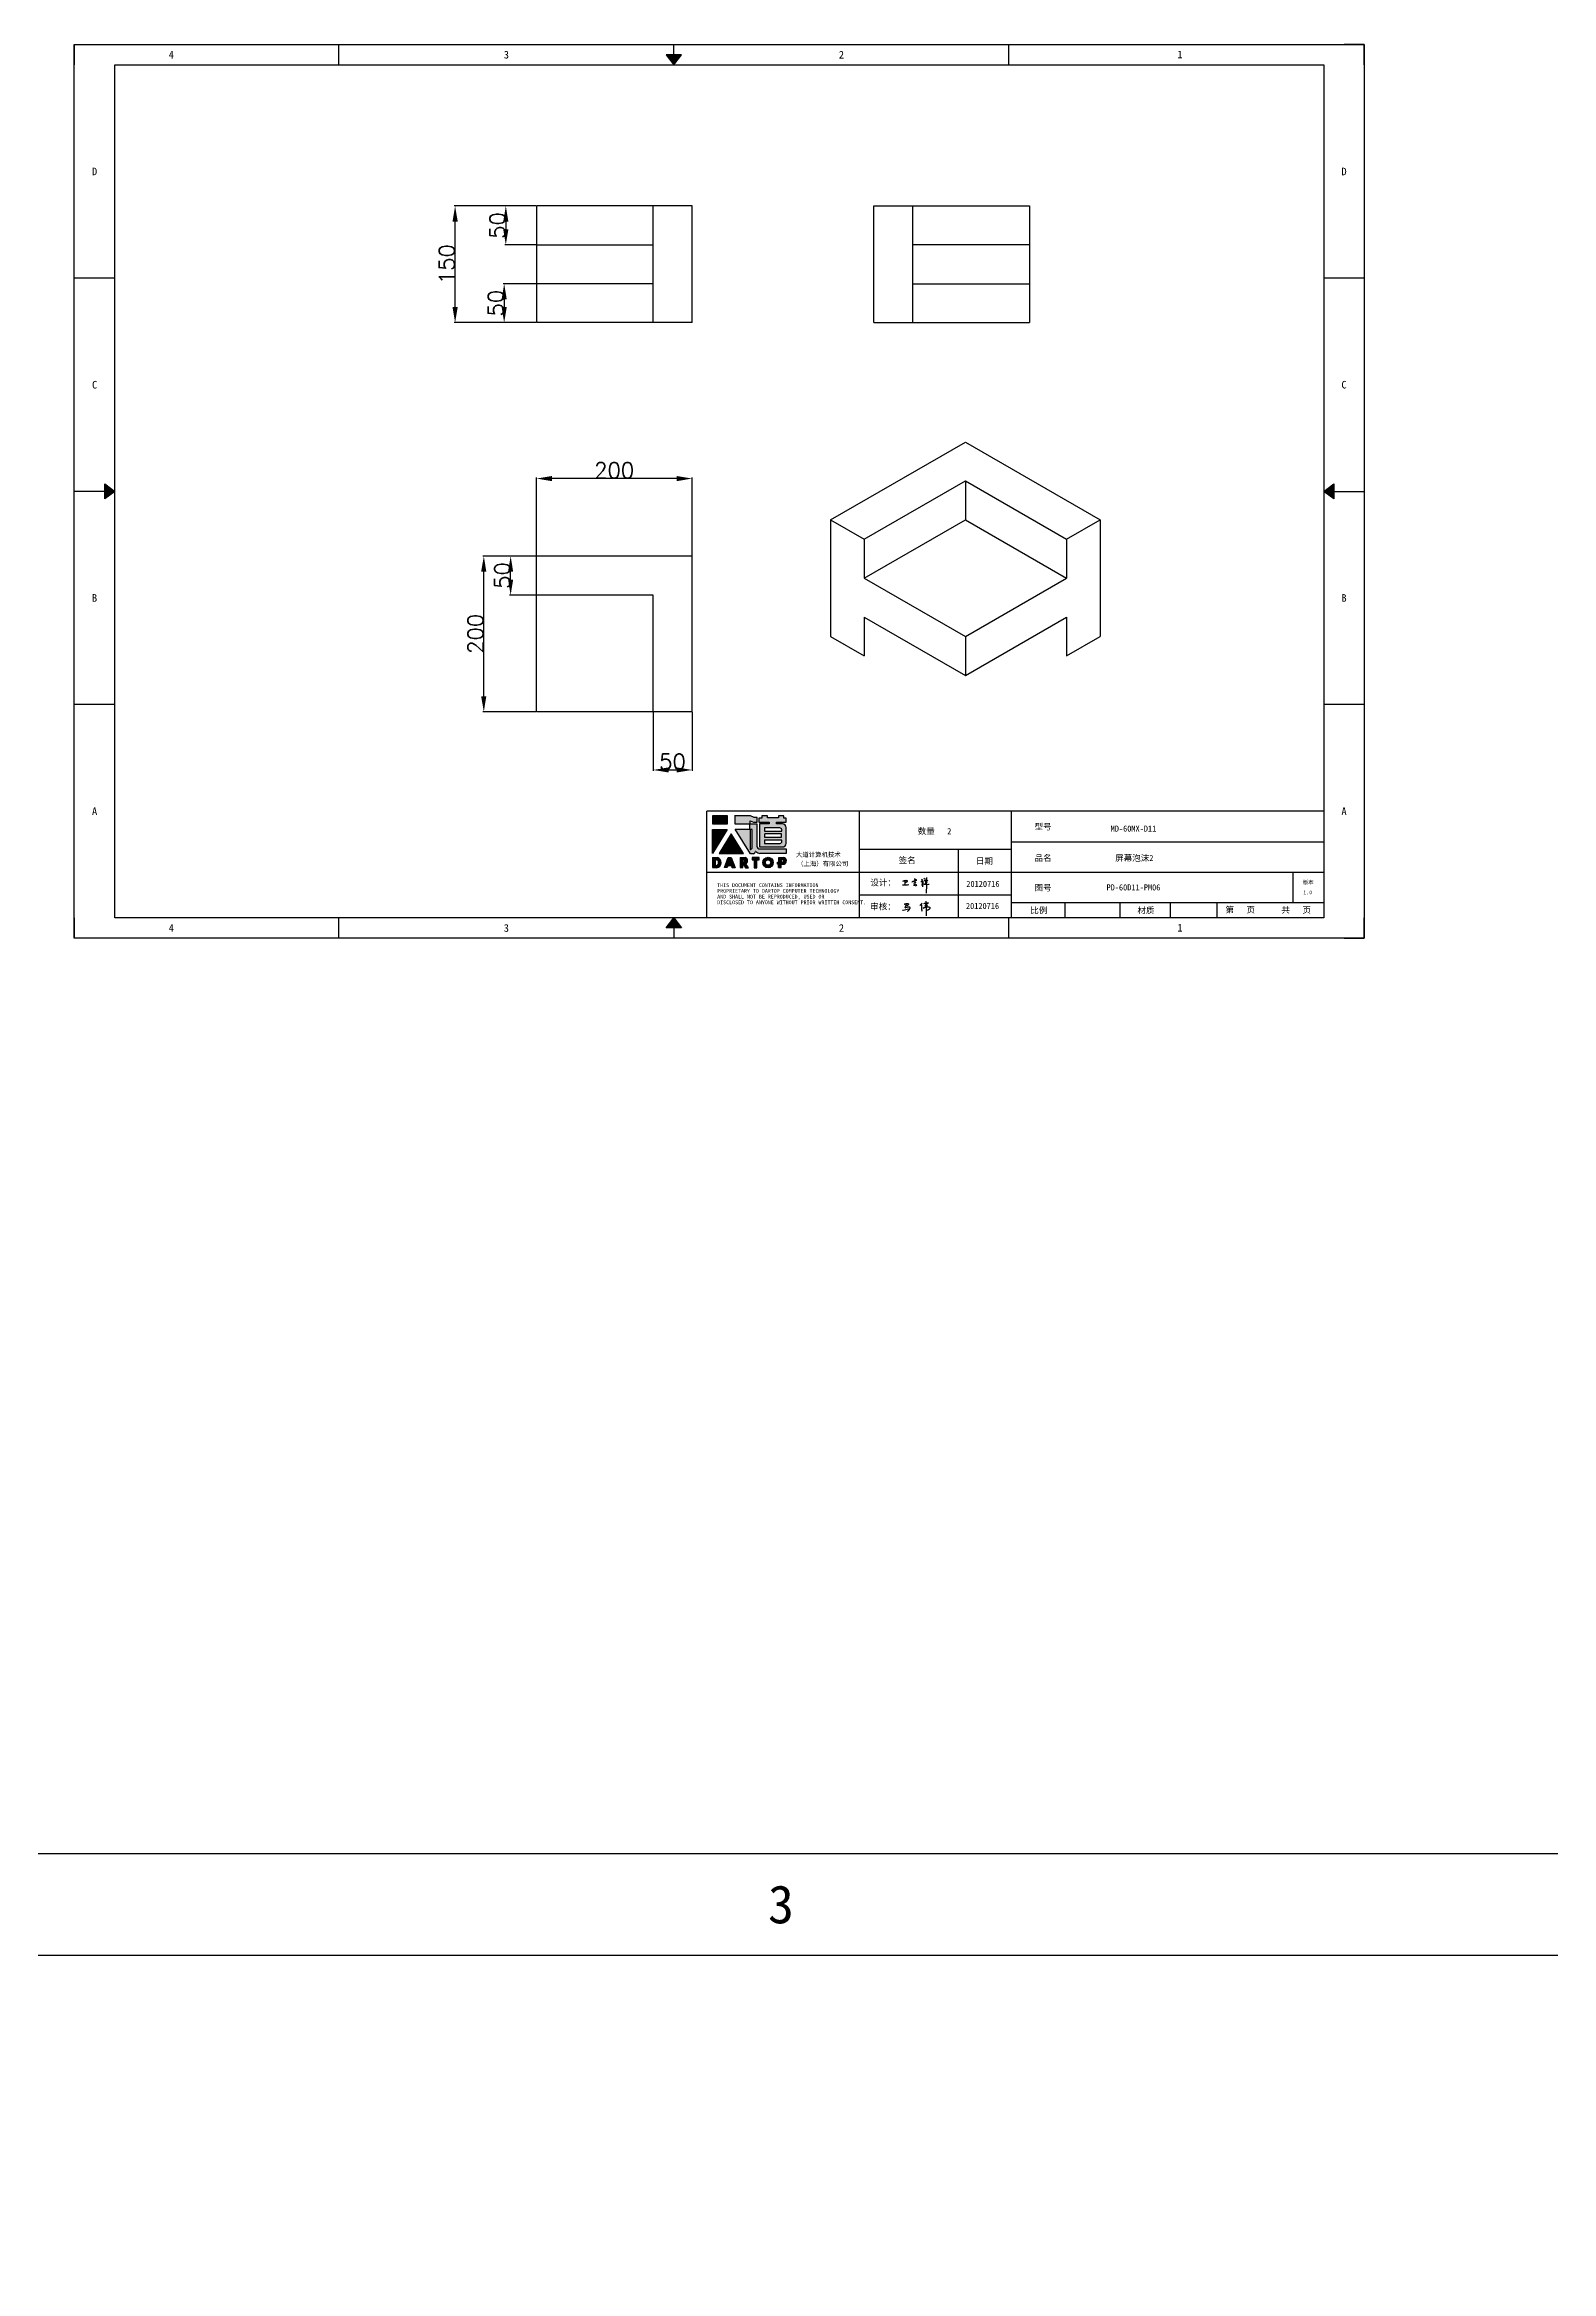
# Model space of a CAD drawing. Header units: millimetres. Extents: x -30327 to 34858, y 4015 to 75103.
# Drawn here: x -1928 to 9, y 9221 to 12084 of the extents above; entities that cross this region are included whole.
import ezdxf
from ezdxf.enums import TextEntityAlignment as Align

# ---------------------------------------------------------------- set-up
doc = ezdxf.new("R2010")
doc.units = ezdxf.units.MM
doc.linetypes.add('DOT', pattern=[0.25, 0, -0.25])
for name, color, linetype in [('4', 7, 'Continuous'), ('print', 30, 'Continuous'), ('yellow', 2, 'Continuous')]:
    doc.layers.add(name, color=color, linetype=linetype)
doc.styles.add('Dartop', font='')
doc.styles.add('hzHT', font='simhei.ttf')
doc.styles.get("Standard").update_dxf_attribs({"font": 'txt', "bigfont": 'gbcbig.shx'})
doc.styles.get('Dartop').set_extended_font_data('FangSong_GB2312')
doc.dimstyles.new('ISO-25', dxfattribs={"dimtxt": 20, "dimasz": 20, "dimexe": 1.25, "dimexo": 0.625, "dimtad": 1, "dimtxsty": 'Standard', "dimcen": 2.5, "dimadec": 0, "dimazin": 0, "dimtfac": 1, "dimtmove": 0, "dimatfit": 3, "dimfxl": 0, "dimarcsym": 0})

# ---------------------------------------------------------------- blocks, each defined once
blk = doc.blocks.new('*D811')
at = {"layer": 'Defpoints', "color": 0, "transparency": 16777216}
for p in [(-1295.6, 11525.9), (-1295.6, 11426.1), (-1095.6, 11426.1)]:
    blk.add_point(p, dxfattribs=at)
at = {"layer": 'yellow', "color": 0, "lineweight": -2, "transparency": 16777216}
for p, q in [((-1295.6, 11426.7), (-1295.6, 11527.1)), ((-1115.6, 11525.9), (-1275.6, 11525.9)), ((-1095.6, 11426.7), (-1095.6, 11527.1))]:
    blk.add_line(p, q, dxfattribs=at)
at = {"layer": 'yellow', "color": 0, "transparency": 16777216}
for points in [[(-1275.6, 11529.2), (-1275.6, 11522.5), (-1295.6, 11525.9)], [(-1115.6, 11529.2), (-1115.6, 11522.5), (-1095.6, 11525.9)]]:
    blk.add_solid(points, dxfattribs=at)
at = {"layer": 'yellow', "color": 0, "transparency": 16777216, "insert": (-1195.6, 11536.5), "char_height": 20, "attachment_point": 5}
blk.add_mtext('200', dxfattribs=at)
blk = doc.blocks.new('*D812')
at = {"layer": 'Defpoints', "color": 0, "transparency": 16777216}
for p in [(-1363.4, 11426.1), (-1295.6, 11426.1), (-1295.6, 11226.1)]:
    blk.add_point(p, dxfattribs=at)
at = {"layer": 'yellow', "color": 0, "lineweight": -2, "transparency": 16777216}
for p, q in [((-1296.3, 11426.1), (-1364.7, 11426.1)), ((-1363.4, 11246.1), (-1363.4, 11406.1)), ((-1296.3, 11226.1), (-1364.7, 11226.1))]:
    blk.add_line(p, q, dxfattribs=at)
at = {"layer": 'yellow', "color": 0, "transparency": 16777216}
for points in [[(-1366.8, 11406.1), (-1360.1, 11406.1), (-1363.4, 11426.1)], [(-1366.8, 11246.1), (-1360.1, 11246.1), (-1363.4, 11226.1)]]:
    blk.add_solid(points, dxfattribs=at)
at = {"layer": 'yellow', "color": 0, "transparency": 16777216, "insert": (-1374.1, 11326.1), "char_height": 20, "attachment_point": 5, "rotation": 90}
blk.add_mtext('200', dxfattribs=at)
blk = doc.blocks.new('*D813')
at = {"layer": 'Defpoints', "color": 0, "transparency": 16777216}
for p in [(-1145.6, 11226.1), (-1095.6, 11226.1), (-1095.6, 11151.3)]:
    blk.add_point(p, dxfattribs=at)
at = {"layer": 'yellow', "color": 0, "lineweight": -2, "transparency": 16777216}
for p, q in [((-1145.6, 11225.5), (-1145.6, 11150.1)), ((-1095.6, 11225.5), (-1095.6, 11150.1)), ((-1125.6, 11151.3), (-1115.6, 11151.3))]:
    blk.add_line(p, q, dxfattribs=at)
at = {"layer": 'yellow', "color": 0, "transparency": 16777216}
for points in [[(-1125.6, 11154.6), (-1125.6, 11148), (-1145.6, 11151.3)], [(-1115.6, 11154.6), (-1115.6, 11148), (-1095.6, 11151.3)]]:
    blk.add_solid(points, dxfattribs=at)
at = {"layer": 'yellow', "color": 0, "transparency": 16777216, "insert": (-1120.6, 11161.9), "char_height": 20, "attachment_point": 5}
blk.add_mtext('50', dxfattribs=at)
blk = doc.blocks.new('*D814')
at = {"layer": 'Defpoints', "color": 0, "transparency": 16777216}
for p in [(-1328.9, 11426.1), (-1296.6, 11426.1), (-1295.6, 11376.1)]:
    blk.add_point(p, dxfattribs=at)
at = {"layer": 'yellow', "color": 0, "lineweight": -2, "transparency": 16777216}
for p, q in [((-1297.3, 11426.1), (-1330.2, 11426.1)), ((-1328.9, 11396.1), (-1328.9, 11406.1)), ((-1296.3, 11376.1), (-1330.2, 11376.1))]:
    blk.add_line(p, q, dxfattribs=at)
at = {"layer": 'yellow', "color": 0, "transparency": 16777216}
for points in [[(-1332.2, 11406.1), (-1325.6, 11406.1), (-1328.9, 11426.1)], [(-1332.2, 11396.1), (-1325.6, 11396.1), (-1328.9, 11376.1)]]:
    blk.add_solid(points, dxfattribs=at)
at = {"layer": 'yellow', "color": 0, "transparency": 16777216, "insert": (-1339.5, 11401.1), "char_height": 20, "attachment_point": 5, "rotation": 90}
blk.add_mtext('50', dxfattribs=at)
blk = doc.blocks.new('*D815')
at = {"layer": 'Defpoints', "color": 0, "transparency": 16777216}
for p in [(-1295.6, 11876.3), (-1335.1, 11826.3), (-1295.6, 11826.3)]:
    blk.add_point(p, dxfattribs=at)
at = {"layer": 'yellow', "color": 0, "lineweight": -2, "transparency": 16777216}
for p, q in [((-1296.3, 11876.3), (-1336.4, 11876.3)), ((-1335.1, 11856.3), (-1335.1, 11846.3)), ((-1296.3, 11826.3), (-1336.4, 11826.3))]:
    blk.add_line(p, q, dxfattribs=at)
at = {"layer": 'yellow', "color": 0, "transparency": 16777216}
for points in [[(-1338.4, 11856.3), (-1331.8, 11856.3), (-1335.1, 11876.3)], [(-1338.4, 11846.3), (-1331.8, 11846.3), (-1335.1, 11826.3)]]:
    blk.add_solid(points, dxfattribs=at)
at = {"layer": 'yellow', "color": 0, "transparency": 16777216, "insert": (-1345.7, 11851.3), "char_height": 20, "attachment_point": 5, "rotation": 90}
blk.add_mtext('50', dxfattribs=at)
blk = doc.blocks.new('*D816')
at = {"layer": 'Defpoints', "color": 0, "transparency": 16777216}
for p in [(-1295.6, 11776.3), (-1337.2, 11726.3), (-1295.6, 11726.3)]:
    blk.add_point(p, dxfattribs=at)
at = {"layer": 'yellow', "color": 0, "lineweight": -2, "transparency": 16777216}
for p, q in [((-1296.3, 11776.3), (-1338.5, 11776.3)), ((-1337.2, 11756.3), (-1337.2, 11746.3)), ((-1296.3, 11726.3), (-1338.5, 11726.3))]:
    blk.add_line(p, q, dxfattribs=at)
at = {"layer": 'yellow', "color": 0, "transparency": 16777216}
for points in [[(-1340.5, 11756.3), (-1333.9, 11756.3), (-1337.2, 11776.3)], [(-1340.5, 11746.3), (-1333.9, 11746.3), (-1337.2, 11726.3)]]:
    blk.add_solid(points, dxfattribs=at)
at = {"layer": 'yellow', "color": 0, "transparency": 16777216, "insert": (-1347.8, 11751.3), "char_height": 20, "attachment_point": 5, "rotation": 90}
blk.add_mtext('50', dxfattribs=at)
blk = doc.blocks.new('*D817')
at = {"layer": 'Defpoints', "color": 0, "transparency": 16777216}
for p in [(-1400.3, 11876.3), (-1295.6, 11876.3), (-1295.6, 11726.3)]:
    blk.add_point(p, dxfattribs=at)
at = {"layer": 'yellow', "color": 0, "lineweight": -2, "transparency": 16777216}
for p, q in [((-1296.3, 11876.3), (-1401.5, 11876.3)), ((-1400.3, 11746.3), (-1400.3, 11856.3)), ((-1296.3, 11726.3), (-1401.5, 11726.3))]:
    blk.add_line(p, q, dxfattribs=at)
at = {"layer": 'yellow', "color": 0, "transparency": 16777216}
for points in [[(-1403.6, 11856.3), (-1396.9, 11856.3), (-1400.3, 11876.3)], [(-1403.6, 11746.3), (-1396.9, 11746.3), (-1400.3, 11726.3)]]:
    blk.add_solid(points, dxfattribs=at)
at = {"layer": 'yellow', "color": 0, "transparency": 16777216, "insert": (-1410.9, 11801.3), "char_height": 20, "attachment_point": 5, "rotation": 90}
blk.add_mtext('150', dxfattribs=at)
blk = doc.blocks.new('*U748')
at = {"color": 254, "linetype": 'Continuous', "extrusion": (0, 0, -1)}
for points in [[(-17, 0.333), (-16.812, 0.25), (-17, 0.5)], [(-17, 0.333), (-17.188, 0.25), (-16.812, 0.25)], [(-17, 0.333), (-17, 0.5), (-17.188, 0.25)]]:
    blk.add_solid(points, dxfattribs=at)
blk = doc.blocks.new('*U747')
at = {"color": 254, "linetype": 'Continuous', "extrusion": (0, 0, -1)}
for points in [[(-33.167, 11), (-33, 11), (-33.25, 11.188)], [(-33.167, 11), (-33.25, 10.812), (-33, 11)], [(-33.167, 11), (-33.25, 11.188), (-33.25, 10.812)]]:
    blk.add_solid(points, dxfattribs=at)
blk = doc.blocks.new('*U749')
at = {"color": 254, "linetype": 'Continuous'}
for points in [[(17, 21.667), (17.188, 21.75), (16.812, 21.75)], [(17, 21.667), (16.812, 21.75), (17, 21.5)], [(17, 21.667), (17, 21.5), (17.188, 21.75)]]:
    blk.add_solid(points, dxfattribs=at)
blk = doc.blocks.new('*U746')
at = {"color": 254, "linetype": 'Continuous', "extrusion": (0, 0, -1)}
for points in [[(-0.833, 11), (-0.75, 10.812), (-0.75, 11.188)], [(-0.833, 11), (-0.75, 11.188), (-1, 11)], [(-0.833, 11), (-1, 11), (-0.75, 10.812)]]:
    blk.add_solid(points, dxfattribs=at)
blk = doc.blocks.new('dadao')
for p, q in [((48, 19.2), (44.9, 10.4)), ((44.9, 10.4), (51.2, 10.4)), ((51.2, 10.4), (48, 19.2))]:
    blk.add_line(p, q)
for points in [[(41.8, 121.6), (41.8, 143.7), (-0.4, 143.7), (-0.4, 121.6), (41.8, 121.6)], [(104.8, 122), (104.8, 130.3), (114.1, 126.3), (124.2, 126.3), (124.2, 139.6), (115.9, 139.6), (105.1, 143.9), (61.5, 143.9)], [(61.7, 144), (61.7, 121.3), (103.9, 121.3)], [(113.4, 38.7), (105.1, 38.7), (63, 106.5), (103.9, 106.5), (103.9, 120.9), (103.9, 121.3)], [(109.7, 53.6), (109.7, 106.2), (104.3, 106.2), (104.3, 50.4), (106.6, 50.4)], [(144.6, 94.4), (144.6, 84.8), (192, 84.8), (192, 94.1), (144.9, 94.1)], [(0, 28), (0, 0), (11.8, 0)], [(0.1, 28), (14, 28)], [(7.1, 21.8), (7.1, 6.1), (12, 6.1)], [(7.1, 21.8), (11.4, 21.8)], [(76.8, 28.2), (76.8, 0), (84.1, 0), (84.1, 11.1), (91.6, -0.1), (100.3, -0.1), (91.7, 11.1)], [(76.8, 28.2), (90.6, 28.2)], [(84, 22.7), (84, 15.3), (87.2, 15.3)], [(84, 22.7), (87.3, 22.7)], [(120.2, 45), (119.5, 45), (119.5, 44.6)], [(183.7, 0), (183.7, 9.6), (180.6, 9.6), (180.6, 14.9), (183.8, 14.9), (183.8, 28.1), (196.1, 28.1), (196.5, 28.1)], [(183.7, 0), (190.9, 0), (190.9, 9.6), (198.8, 9.6)], [(194.9, 22.3), (190.8, 22.3), (190.8, 15), (194.4, 15)]]:
    blk.add_lwpolyline(points)
blk.add_lwpolyline([(137.1, 144.2), (137.1, 137.9), (128.3, 137.9), (128.3, 126.5), (157.3, 126.5), (157.3, 121.5), (130.3, 121.5), (130.3, 57.5), (194.4, 57.5, 0.414214), (204.4, 67.5), (204.4, 111.3, 0.414214), (194.4, 121.3), (177.5, 121.3), (177.5, 126.3), (204.7, 126.3), (204.7, 137.7), (198.2, 137.7), (198.2, 143.9), (183.3, 143.9), (183.3, 138), (153, 138), (153, 144.2), (137.1, 144.2)], format="xyb", close=True)
for points in [[(-0.3, 106.2), (40.4, 106.2), (-0.3, 39.7), (-0.3, 106.2)], [(51.7, 94.1), (18.4, 39.3), (86.2, 39.3)], [(43.8, 28.2), (51.8, 28.2), (62.6, -0.1), (55, -0.1), (53.2, 5), (42.9, 5), (41.1, 0), (33.6, 0)], [(110, 28.1), (110, 21.9), (116, 21.9), (116, -0.1), (123.2, -0.1), (123.2, 22), (129.2, 22), (129.2, 28.1), (110, 28.1)]]:
    blk.add_lwpolyline(points, close=True)
for points in [[(104.8, 122), (123.4, 122), (123.4, 60, 0.414214), (131.4, 52), (204.8, 52), (204.8, 39.1), (131.7, 39.1)], [(144.3, 110.8), (144.3, 101.8), (192.3, 101.8), (192.3, 105.5, 0.414214), (187.3, 110.5), (144.3, 110.5)], [(144.6, 77), (144.6, 67.5), (187.6, 67.5, 0.414214), (192.6, 72.5), (192.6, 76.4), (144.6, 76.4)]]:
    blk.add_lwpolyline(points, format="xyb")
for radius in [14.5, 7.44]:
    blk.add_circle((154.2, 14.2), radius)
for centre, radius, start, end in [((8.5, 13.9), 8.49, 294.21427, 69.71773), ((9.6, 14.2), 14.4, 278.66044, 72.32035), ((86.4, 19), 3.8, 282.52697, 76.71958), ((88.6, 19.4), 8.95, 290.60733, 77.21242), ((99.2, 60.7), 12.6, 305.63988, 325.96896), ((111.6, 46.7), 8.19, 282.98113, 347.66273), ((136, 61.7), 22.9, 226.7358, 259.32094), ((193.7, 18.7), 3.8, 280.98914, 72.55128), ((195.7, 18.6), 9.51, 288.89587, 85.24422)]:
    blk.add_arc(centre, radius, start, end)
blk = doc.blocks.new('h')
for p, q in [((20768, -2361), (20773, -2359)), ((20769, -2367), (20770, -2371)), ((20770, -2371), (20771, -2378)), ((20771, -2378), (20771, -2371)), ((20772, -2369), (20775, -2368)), ((20773, -2332), (20775, -2339)), ((20773, -2359), (20784, -2355)), ((20789, -2341), (20774, -2332)), ((20775, -2339), (20776, -2351)), ((20776, -2351), (20775, -2357)), ((20780, -2366), (20781, -2366)), ((20782, -2369), (20780, -2377)), ((20780, -2377), (20788, -2371)), ((20782, -2367), (20782, -2369)), ((20846, -2343), (20848, -2353)), ((20848, -2353), (20849, -2370)), ((20849, -2370), (20848, -2424))]:
    blk.add_line(p, q)
for points in [[(20697, -2372, 0.002073), (20711, -2372, 0.016137), (20720, -2371, 0.008314), (20737, -2369)], [(20699, -2348, -0.029745), (20705, -2345, -0.046842), (20708, -2344, -0.00919), (20714, -2343, -0.018517), (20717, -2343, -0.037841), (20720, -2342, -0.039541), (20723, -2343, -0.149785), (20726, -2344, -0.204935), (20727, -2347, -0.074872), (20727, -2348, -0.061615), (20726, -2350, -0.034204), (20724, -2353, -0.045776), (20722, -2354, -0.054985), (20720, -2355, -0.036348), (20717, -2357, -0.067752), (20716, -2357, -0.043553), (20713, -2357)], [(20755, -2352, -0.024077), (20760, -2350, -0.013147), (20769, -2347, -0.00522), (20775, -2344, -0.018517), (20777, -2343, -0.008274), (20786, -2341, -0.039541), (20788, -2341, -0.079216), (20789, -2341, -0.204935)], [(20813, -2350, 0.007348), (20816, -2349, 0.008421), (20818, -2347, 0.009459), (20820, -2346, -0.016325), (20821, -2346, -0.173771), (20822, -2345, -0.085159), (20824, -2346, -0.125883), (20826, -2348, -0.160659), (20827, -2350, -0.010447), (20826, -2352, -0.008247), (20826, -2355, -0.002698), (20825, -2374, 0.001562), (20824, -2384, 0.016137)], [(20817, -2335, -0.053561), (20820, -2336, -0.075272), (20821, -2337, -0.005295), (20822, -2338, -0.009337), (20823, -2339, -0.026146), (20824, -2340, -0.016644), (20824, -2341)], [(20832, -2329, -0.053561), (20835, -2330, -0.075272), (20837, -2331, -0.005295), (20838, -2333, -0.009337), (20838, -2333, -0.026146), (20839, -2334, -0.016644), (20840, -2335)], [(20836, -2344, -0.02797), (20842, -2343, -0.048868), (20846, -2342, -0.00919), (20851, -2341, -0.018517), (20854, -2341, -0.037841), (20857, -2341, -0.039541), (20859, -2342, -0.018282), (20841, -2355, -0.000937)], [(20848, -2340, 0.021784), (20850, -2336, 0.028296), (20851, -2332, 0.008136), (20852, -2328, 0.028913), (20852, -2327, 0.08193), (20852, -2326, 0.075058), (20852, -2325, 0.275043)]]:
    blk.add_lwpolyline(points, format="xyb")
for points in [[(20711, -2344), (20711, -2344), (20711, -2356), (20711, -2368), (20711, -2372)], [(20822, -2351), (20822, -2359), (20822, -2365), (20822, -2369), (20821, -2376), (20824, -2369), (20827, -2366), (20829, -2366)], [(20841, -2355), (20850, -2355), (20855, -2354), (20846, -2361), (20841, -2364), (20833, -2368), (20863, -2367), (20866, -2367)]]:
    blk.add_lwpolyline(points)
for centre, radius, start, end in [((20774, -2371), 2.3, 121.9907, 163.6016), ((20788, -2406), 40.3, 100.6183, 108.2482), ((20781, -2368), 1.15, 9.4675, 90)]:
    blk.add_arc(centre, radius, start, end)

msp = doc.modelspace()

# ---------------------------------------------------------------- hatches: boundary and pattern name
for points in [[(-1050.0113, 11092.2067), (-1069.5386, 11092.2067), (-1069.5386, 11082.0044), (-1050.0113, 11082.0044)], [(-1050.64, 11074.8661), (-1069.4863, 11074.8661), (-1069.4863, 11044.095)], [(-1045.4157, 11069.282), (-1060.8219, 11043.8901), (-1029.4511, 11043.8901)], [(-1009.5319, 11038.6947), (-1018.4473, 11038.6947), (-1018.4473, 11035.8662), (-1015.6656, 11035.8662), (-1015.6656, 11025.6735), (-1012.3351, 11025.6735), (-1012.3351, 11035.8729), (-1009.5319, 11035.8729)]]:
    msp.add_hatch(color=0).paths.add_polyline_path(points)
h = msp.add_hatch(color=0)
h.paths.add_polyline_path([(-1020.8293, 11086.0063), (-1016.5196, 11084.1445), (-1011.8602, 11084.1445), (-1011.8602, 11090.3113), (-1015.7042, 11090.3113), (-1020.7128, 11092.2893), (-1040.7843, 11092.2893), (-1040.7843, 11081.8598), (-1021.2551, 11081.8598), (-1021.2551, 11081.6489), (-1021.2551, 11074.9829), (-1040.1928, 11074.9829), (-1020.7141, 11043.6352), (-1016.857, 11043.6352, 0.279374822), (-1014.0412, 11046.3734), (-1014.0412, 11046.5178), (-1013.701, 11046.5178, 0.143145365), (-1008.3908, 11043.8154), (-974.5433, 11043.8154), (-974.5433, 11049.7606), (-1008.535, 11049.7606, -0.414213562), (-1012.2374, 11053.463), (-1012.2374, 11082.1893), (-1020.8293, 11082.1893)])
h.paths.add_polyline_path([(-1021.0583, 11074.8496), (-1018.5767, 11074.8492), (-1018.5767, 11050.5191, -0.088935736), (-1020.0148, 11049.04), (-1021.067, 11049.04)], flags=16)
h = msp.add_hatch(color=0)
h.paths.add_polyline_path([(-974.6016, 11089.4479), (-977.6131, 11089.4479), (-977.6131, 11092.3128), (-984.4967, 11092.3128), (-984.4967, 11089.5911), (-998.5501, 11089.5911), (-998.5501, 11092.456), (-1005.9104, 11092.456), (-1005.9104, 11089.5381), (-1009.9774, 11089.5381), (-1009.9774, 11084.2567), (-996.5563, 11084.2567), (-996.5563, 11081.9208), (-1009.0624, 11081.9208), (-1009.0624, 11052.3464), (-979.3732, 11052.3464, 0.414213562), (-974.7452, 11056.9744), (-974.7452, 11077.2276, 0.414213562), (-979.3732, 11081.8556), (-987.2215, 11081.8556), (-987.2215, 11084.1476), (-974.6016, 11084.1476)])
h.paths.add_polyline_path([(-982.6519, 11076.8419, -0.414213562), (-980.3379, 11074.5279), (-980.3379, 11072.8309), (-1002.5657, 11072.8309), (-1002.5657, 11076.8419)], flags=16)
h.paths.add_polyline_path([(-980.4815, 11069.2496), (-980.4815, 11064.9522), (-1002.4221, 11064.9522), (-1002.4221, 11069.2496)], flags=16)
h.paths.add_polyline_path([(-980.1948, 11061.0845), (-980.1948, 11059.2442, -0.414213562), (-982.5088, 11056.9302), (-1002.4221, 11056.9302), (-1002.4221, 11061.0845)], flags=16)
h = msp.add_hatch(color=0)
h.paths.add_polyline_path([(-1062.8823, 11038.6482), (-1069.3478, 11038.6482), (-1069.3478, 11025.7123), (-1063.9025, 11025.7123, 0.793015906)])
h.paths.add_polyline_path([(-1063.8066, 11028.5451), (-1066.0673, 11028.5451), (-1066.0673, 11035.8153), (-1064.0562, 11035.8153, -0.67136089)], flags=16)
h = msp.add_hatch(color=0)
h.paths.add_polyline_path([(-1045.3671, 11038.7546), (-1049.0569, 11038.7546), (-1053.8021, 11025.6984), (-1050.3068, 11025.6984), (-1049.4845, 11028.0123), (-1044.7494, 11028.0123), (-1043.9092, 11025.6704), (-1040.386, 11025.6704)])
h.paths.add_polyline_path([(-1045.6543, 11030.5063), (-1048.5879, 11030.5063), (-1047.148, 11034.6089)], flags=16)
h = msp.add_hatch(color=0)
h.paths.add_polyline_path([(-1027.4317, 11038.7455), (-1033.7906, 11038.7455), (-1033.7906, 11025.6912), (-1030.4303, 11025.6912), (-1030.4303, 11030.8664), (-1026.9764, 11025.6446), (-1022.9158, 11025.6446), (-1026.8909, 11030.8335, 0.744054942)])
h.paths.add_polyline_path([(-1030.461, 11032.7985), (-1030.461, 11036.2266), (-1028.959, 11036.2266, -0.796808968), (-1028.9815, 11032.7985)], flags=16)
h = msp.add_hatch(color=0)
h.paths.add_polyline_path([(-1004.6853, 11032.2652, 1), (-991.2806, 11032.2652, 1)])
h.paths.add_polyline_path([(-994.5397, 11032.2652, -1), (-1001.4262, 11032.2652, -1)], flags=16)
h = msp.add_hatch(color=0)
h.paths.add_polyline_path([(-978.4234, 11038.7145), (-978.6158, 11038.7145), (-984.2847, 11038.7145), (-984.2847, 11032.6221), (-985.7889, 11032.6221), (-985.7889, 11030.1492), (-984.309, 11030.1492), (-984.309, 11025.7141), (-980.9996, 11025.7141), (-980.9996, 11030.1665), (-977.3632, 11030.1665, 0.812303812)])
h.paths.add_polyline_path([(-981.0487, 11032.639), (-981.0487, 11036.0467), (-979.1655, 11036.0467, -0.778213434), (-979.3578, 11032.639)], flags=16)

# ---------------------------------------------------------------- linework, layer by layer
at = {"color": 0, "linetype": 'DOT'}
for p, q in [((-1889.8819, 12083.7959), (-257.4582, 12083.7959)), ((-1889.8819, 10961.2095), (-1889.8819, 12057.6892)), ((-231.3515, 12057.6892), (-231.3515, 10961.2095)), ((-257.4582, 10935.1029), (-1889.8819, 10935.1029)), ((-3758.9701, 9758.4524), (4403.1486, 9758.4524))]:
    msp.add_line(p, q, dxfattribs=at)
at = {"color": 0}
for p, q in [((-1889.8819, 12083.7959), (-1889.8819, 12057.6892)), ((-1889.8819, 12083.7959), (-1889.8819, 12083.7959)), ((-1549.7378, 12057.6892), (-1549.7378, 12083.7959)), ((-1118.9779, 12070.7425), (-1118.9779, 12083.7959)), ((-688.2181, 12057.6892), (-688.2181, 12083.7959)), ((-231.3515, 12083.7959), (-257.4582, 12083.7959)), ((-231.3515, 12057.6892), (-231.3515, 12083.7959)), ((-1837.6686, 10961.2095), (-1837.6686, 12057.6892)), ((-1837.6686, 12057.6892), (-283.5649, 12057.6892)), ((-283.5649, 12057.6892), (-283.5649, 10961.2095)), ((-1837.6686, 11783.5693), (-1889.8819, 11783.5693)), ((-231.3515, 11783.5693), (-283.5649, 11783.5693)), ((-1850.722, 11509.4494), (-1889.8819, 11509.4494)), ((-270.5115, 11509.4494), (-231.3515, 11509.4494)), ((-1837.6686, 11235.3295), (-1889.8819, 11235.3295)), ((-231.3515, 11235.3295), (-283.5649, 11235.3295)), ((-283.5649, 11098.2695), (-1076.5546, 11098.2695)), ((-1076.5546, 10961.2095), (-1076.5546, 11098.2695)), ((-880.7547, 11098.2695), (-880.7547, 10961.2095)), ((-684.9547, 10961.2095), (-684.9547, 11098.2695)), ((-684.9547, 11059.1095), (-283.5649, 11059.1095)), ((-880.7547, 11049.3195), (-684.9547, 11049.3195)), ((-753.4847, 11049.3195), (-753.4847, 10961.2095)), ((-1076.5546, 11019.9495), (-880.7547, 11019.9495)), ((-880.7547, 11019.9495), (-283.5649, 11019.9495)), ((-322.7249, 10980.7895), (-322.7249, 11019.9495)), ((-880.7547, 10990.5795), (-684.9547, 10990.5795)), ((-684.9547, 10980.7895), (-283.5649, 10980.7895)), ((-616.0674, 10961.2095), (-616.0674, 10980.7895)), ((-545.0745, 10961.2095), (-545.0745, 10980.7895)), ((-480.5355, 10961.2095), (-480.5355, 10980.7895)), ((-420.6248, 10961.2095), (-420.6248, 10980.7895)), ((-1889.8819, 10961.2095), (-1889.8819, 10935.1029)), ((-283.5649, 10961.2095), (-1837.6686, 10961.2095)), ((-1549.7378, 10935.1029), (-1549.7378, 10961.2095)), ((-1118.9779, 10948.1562), (-1118.9779, 10935.1029)), ((-688.2181, 10935.1029), (-688.2181, 10961.2095)), ((-231.3515, 10935.1029), (-231.3515, 10961.2095)), ((-1889.8819, 10935.1029), (-1889.8819, 10935.1029)), ((-257.4582, 10935.1029), (-231.3515, 10935.1029)), ((-3497.9035, 9627.9192), (4272.6153, 9627.9192))]:
    msp.add_line(p, q, dxfattribs=at)
for p, q in [((-1095.6434, 11876.3259), (-1295.6434, 11876.3259)), ((-1295.6434, 11876.3259), (-1295.6434, 11726.3259)), ((-1145.6434, 11726.3259), (-1145.6434, 11876.3259)), ((-1095.6434, 11726.3259), (-1095.6434, 11876.3259)), ((-861.9231, 11726.3259), (-861.9231, 11876.3259)), ((-861.9231, 11876.3259), (-661.9231, 11876.3259)), ((-811.9231, 11726.3259), (-811.9231, 11876.3259)), ((-661.9231, 11876.3259), (-661.9231, 11726.3259)), ((-1295.6434, 11826.3259), (-1145.6434, 11826.3259)), ((-661.9231, 11826.3259), (-811.9231, 11826.3259)), ((-1145.6434, 11776.3259), (-1295.6434, 11776.3259)), ((-811.9231, 11776.3259), (-661.9231, 11776.3259)), ((-1095.6434, 11726.3259), (-1295.6434, 11726.3259)), ((-861.9231, 11726.3259), (-661.9231, 11726.3259)), ((-917.5055, 11472.8168), (-744.3004, 11572.8168)), ((-744.3004, 11572.8168), (-571.0953, 11472.8168)), ((-874.2042, 11447.8168), (-744.3004, 11522.8168)), ((-744.3004, 11522.8168), (-614.3966, 11447.8168)), ((-744.3004, 11522.8168), (-744.3004, 11472.8168)), ((-917.5055, 11472.8168), (-917.5055, 11322.8168)), ((-917.5055, 11472.8168), (-874.2042, 11447.8168)), ((-874.2042, 11397.8168), (-744.3004, 11472.8168)), ((-744.3004, 11472.8168), (-614.3966, 11397.8168)), ((-614.3966, 11447.8168), (-571.0953, 11472.8168)), ((-571.0953, 11472.8168), (-571.0953, 11322.8168)), ((-1295.6434, 11226.0837), (-1295.6434, 11426.0837)), ((-1095.6434, 11426.0837), (-1295.6434, 11426.0837)), ((-1095.6434, 11226.0837), (-1095.6434, 11426.0837)), ((-874.2042, 11447.8168), (-874.2042, 11397.8168)), ((-614.3966, 11447.8168), (-614.3966, 11397.8168)), ((-874.2042, 11397.8168), (-744.3004, 11322.8168)), ((-744.3004, 11322.8168), (-614.3966, 11397.8168)), ((-1145.6434, 11376.0837), (-1295.6434, 11376.0837)), ((-1145.6434, 11226.0837), (-1145.6434, 11376.0837)), ((-874.2042, 11347.8168), (-744.3004, 11272.8168)), ((-874.2042, 11347.8168), (-874.2042, 11297.8168)), ((-744.3004, 11272.8168), (-614.3966, 11347.8168)), ((-614.3966, 11347.8168), (-614.3966, 11297.8168)), ((-917.5055, 11322.8168), (-874.2042, 11297.8168)), ((-744.3004, 11322.8168), (-744.3004, 11272.8168)), ((-614.3966, 11297.8168), (-571.0953, 11322.8168)), ((-1095.6434, 11226.0837), (-1295.6434, 11226.0837)), ((-796.6671, 10974.6013), (-798.591, 10973.56)), ((-795.2825, 10975.3409), (-796.6671, 10974.6013)), ((-796.5878, 10976.8979), (-794.1415, 10976.8979)), ((-792.8369, 10977.0165), (-795.2825, 10975.3409)), ((-795.1943, 10982.7039), (-794.6325, 10978.0113)), ((-794.5413, 10974.5465), (-794.7487, 10963.7643)), ((-794.6325, 10978.0113), (-794.5413, 10974.5465)), ((-794.1415, 10976.8979), (-792.8369, 10977.0165))]:
    msp.add_line(p, q)
for points in [[(-1118.9779, 12057.6892), (-1109.1879, 12070.7425), (-1128.7679, 12070.7425), (-1118.9779, 12057.6892)], [(-1837.6686, 11509.4494), (-1850.722, 11499.6594), (-1850.722, 11519.2394), (-1837.6686, 11509.4494)], [(-283.5649, 11509.4494), (-270.5115, 11519.2394), (-270.5115, 11499.6594), (-283.5649, 11509.4494)], [(-1118.9779, 10961.2095), (-1109.1879, 10948.1562), (-1128.7679, 10948.1562), (-1118.9779, 10961.2095)]]:
    msp.add_lwpolyline(points, close=True, dxfattribs=at)
for points in [[(-823.042, 10978.5907, -0.029745025), (-821.9226, 10979.1515, -0.046842152), (-821.1648, 10979.3953, -0.009190246), (-819.9823, 10979.6343, -0.01851715), (-819.3896, 10979.7202, -0.037840637), (-818.7778, 10979.7393, -0.039541258), (-818.1964, 10979.6672, -0.149785186), (-817.6286, 10979.3571, -0.204935242), (-817.4546, 10978.9076, -0.074871706), (-817.5208, 10978.553, -0.061614645), (-817.7138, 10978.1603, -0.034203896), (-818.064, 10977.6981, -0.045775869), (-818.3775, 10977.3986, -0.054985007), (-818.7565, 10977.1604, -0.036347913), (-819.3846, 10976.9105, -0.067752062), (-819.6991, 10976.8563, -0.043553369), (-820.1936, 10976.8818)], [(-798.591, 10973.56, -0.029745025), (-796.8447, 10974.4349, -0.046842152), (-795.6625, 10974.8153, -0.009190246), (-793.8178, 10975.188, -0.01851715), (-792.8931, 10975.322, -0.037840637), (-791.9388, 10975.3519, -0.039541258), (-791.0318, 10975.2393, -0.149785186), (-790.146, 10974.7556, -0.204935242), (-789.8746, 10974.0545, -0.074871706), (-789.9778, 10973.5012, -0.061614645), (-790.279, 10972.8886, -0.034203896), (-790.8252, 10972.1676, -0.045775869), (-791.3144, 10971.7003, -0.054985007), (-791.9056, 10971.3287, -0.036347913), (-792.8854, 10970.9389, -0.067752062), (-793.376, 10970.8543, -0.043553369), (-794.1474, 10970.8942)], [(-797.7888, 10979.7842, -0.027970257), (-796.207, 10980.0762, -0.048867879), (-795.2903, 10980.174, -0.009190246), (-793.8486, 10980.3875, -0.01851715), (-793.1281, 10980.4536, -0.037840637), (-792.3889, 10980.438, -0.039541258), (-791.6921, 10980.3143, -0.018281889), (-796.5878, 10976.8979, -0.000936898)]]:
    msp.add_lwpolyline(points, format="xyb")
msp.add_lwpolyline([(-820.5746, 10979.5202), (-820.5746, 10979.5202), (-820.9487, 10977.2263), (-821.5649, 10975.0693), (-821.9676, 10973.7457)])
for centre, radius, start, end in [((-825.9056, 10974.9482), 4.1375, 281.0769825, 291.2126318), ((-916.8859, 11344.2454), 384.4427, 283.9189497, 284.9715122), ((-815.6448, 10962.802), 12.6389, 113.2024487, 120.0174969), ((-818.6112, 10969.7221), 5.1098, 102.4748599, 113.2024487), ((-811.2074, 10936.2562), 39.3849, 100.3686699, 102.4748599), ((-819.4343, 10973.0108), 3.2593, 283.8162542, 294.0305093), ((-816.5489, 10965.45), 9.7064, 96.1253366, 100.3686699), ((-818.7385, 10971.3985), 1.5036, 294.8364282, 309.9011343), ((-838.7812, 10989.8897), 28.7614, 316.9195625, 320.5886599), ((-817.0661, 10970.2694), 4.8594, 87.4570373, 96.1253366), ((-817.048, 10970.6768), 4.4515, 78.3995671, 87.4570373), ((-822.4833, 10975.9182), 7.3129, 324.0948076, 331.3783566), ((-816.4193, 10973.7396), 1.3249, 44.3246545, 78.3995671), ((-816.8077, 10973.0487), 0.9769, 319.5730733, 337.4854902), ((-819.4985, 10975.199), 4.3914, 324.9106662, 333.3484292), ((-817.3627, 10974.4013), 2.1388, 326.7678104, 340.871018), ((-815.9974, 10974.1517), 0.7351, 357.9983926, 44.3246545), ((-816.7155, 10974.1768), 1.4537, 340.871018, 357.9983926), ((-812.1267, 10994.1205), 19.3302, 299.2654637, 300.9494997), ((-768.3341, 10832.0888), 149.256, 102.4659195, 103.2052997), ((-870.0471, 11049.3891), 98.8288, 313.3661321, 315.2960836), ((-488.3972, 10924.3674), 315.4462, 171.4101732, 171.7680832), ((-800.5381, 10977.1943), 0.6319, 52.3757453, 91.2911591), ((-1356.3873, 10995.123), 556.5846, 357.5656636, 358.0572778), ((-800.7548, 10977.2929), 0.7242, 357.1968277, 33.7051787), ((-817.0554, 10978.3599), 17.0632, 352.9125461, 354.8026838), ((-810.6545, 10977.7777), 10.6358, 354.8026838, 357.1968277)]:
    msp.add_arc(centre, radius, start, end)
at = {"layer": 'print'}
for points in [[(-1889.8819, 12083.7959), (-231.3515, 12083.7959), (-231.3515, 10935.1029), (-1889.8819, 10935.1029)], [(-3758.9701, 9758.4524), (4533.6819, 9758.4524), (4533.6819, 4014.9876), (-3758.9701, 4014.9876)]]:
    msp.add_lwpolyline(points, close=True, dxfattribs=at)

# ---------------------------------------------------------------- block references
at = {"color": 0, "linetype": 'Continuous', "xscale": 52.21331681518758, "yscale": 52.21331681557415, "zscale": 52.21331681557466}
for name, p in [('*U749', (-2006.6043, 10935.1029)), ('*U746', (-1889.8819, 10935.1029)), ('*U747', (-2006.6043, 10935.1029)), ('*U748', (-2006.6043, 10935.1029))]:
    msp.add_blockref(name, p, dxfattribs=at)
at = {"color": 0}
for name, p, xscale, yscale, zscale in [('dadao', (-1069.3478, 11025.7123), 0.4627998535530334, 0.4627998535882973, 0.4627998535925933), ('h', (-4981.182, 11479.7696), 0.2008128723449428, 0.2008128723449428, 0.2008128723449428)]:
    msp.add_blockref(name, p, dxfattribs=dict(at, xscale=xscale, yscale=yscale, zscale=zscale))

# ---------------------------------------------------------------- texts
for s, height, style, p in [('4', 9.79, 'Dartop', (-1765.1177, 12070.7425)), ('3', 9.79, 'Dartop', (-1334.3579, 12070.7425)), ('2', 9.79, 'Dartop', (-903.598, 12070.7425)), ('1', 9.79, 'Dartop', (-468.3757, 12071.053)), ('D', 9.79, 'Dartop', (-1863.7753, 11920.6292)), ('D', 9.79, 'Dartop', (-257.4582, 11920.6292)), ('C', 9.79, 'Dartop', (-1863.7753, 11646.5093)), ('C', 9.79, 'Dartop', (-257.4582, 11646.5093)), ('B', 9.79, 'Dartop', (-1863.7753, 11372.3894)), ('B', 9.79, 'Dartop', (-257.4582, 11372.3894)), ('A', 9.79, 'Dartop', (-1863.7753, 11098.2695)), ('型号', 7.832, 'hzHT', (-644.3207, 11078.3475)), ('MD-60MX-D11', 7.831998, 'hzHT', (-528.1774, 11075.946)), ('A', 9.79, 'Dartop', (-257.4582, 11098.2695)), ('数量   2', 7.832, 'hzHT', (-783.9076, 11072.5963)), ('签名', 7.832, 'hzHT', (-819.0893, 11035.2719)), ('日期', 7.832, 'hzHT', (-719.7106, 11034.3081)), ('品名', 7.832, 'hzHT', (-644.3207, 11038.1413)), ('屏幕泡沫2', 7.832, 'hzHT', (-527.0826, 11038.1413)), ('20120716', 7.832, 'hzHT', (-721.7207, 11004.8638)), ('图号', 7.832, 'hzHT', (-644.3207, 10999.8596)), ('PD-60D11-PM06', 7.831998, 'hzHT', (-528.1774, 11000.3706)), ('版本', 4.895, 'hzHT', (-303.5221, 11006.9544)), ('1.0', 4.895, 'Dartop', (-304.1109, 10993.8723)), ('20120716', 7.832, 'hzHT', (-722.1871, 10976.4454)), ('比例', 7.832, 'hzHT', (-649.7817, 10970.7957)), ('材质', 7.832, 'hzHT', (-512.0819, 10970.7957)), ('第   页', 7.832, 'hzHT', (-390.9268, 10971.608)), ('共   页', 7.832, 'hzHT', (-318.9832, 10971.3228)), ('4', 9.79, 'Dartop', (-1765.1177, 10948.1562)), ('3', 9.79, 'Dartop', (-1334.3579, 10948.1562)), ('2', 9.79, 'Dartop', (-903.598, 10948.1562)), ('1', 9.79, 'Dartop', (-468.3757, 10948.4667)), ('3', 48.95, 'Dartop', (-981.3497, 9693.1858))]:
    msp.add_text(s, height=height, dxfattribs=dict(at, style=style)).set_placement(p, align=Align.MIDDLE_CENTER)
at = {"color": 0, "style": 'hzHT'}
for s, height, p in [('THIS DOCUMENT CONTAINS INFORMATION', 4.894998, (-1063.3391, 11000.7126)), ('PROPRIETARY TO DARTOP COMPUTER TECHNOLOGY', 4.894998, (-1063.3391, 10993.3701)), ('设计：', 7.832, (-866.5343, 11002.6412)), ('AND SHALL NOT BE REPRODUCED, USED OR', 4.894998, (-1063.3391, 10986.0276)), ('DISCLOSED TO ANYONE WITHOUT PRIOR WRITTEN CONSENT.', 4.894998, (-1063.3391, 10978.6851)), ('审核：', 7.832, (-866.6508, 10971.7999))]:
    msp.add_text(s, height=height, dxfattribs=at).set_placement(p)
at = {"layer": '4', "color": 0, "style": 'hzHT'}
for s, p in [('大道计算机技术', (-962.0972, 11039.5924)), ('（上海）有限公司', (-960.6192, 11027.8851))]:
    msp.add_text(s, height=5.874, dxfattribs=at).set_placement(p)

# ---------------------------------------------------------------- dimensions: what is measured, and where the dimension line sits
at = {"layer": 'yellow'}
for base, p1, p2, angle, picture, middle in [((-1400.2786, 11876.3259), (-1295.6434, 11726.3259), (-1295.6434, 11876.3259), 90, '*D817', (-1410.9036, 11801.3259)), ((-1335.1039, 11826.3259), (-1295.6434, 11876.3259), (-1295.6434, 11826.3259), 90, '*D815', (-1345.7289, 11851.3259)), ((-1337.2063, 11726.3259), (-1295.6434, 11776.3259), (-1295.6434, 11726.3259), 90, '*D816', (-1347.8313, 11751.3259)), ((-1295.6434, 11525.877), (-1095.6434, 11426.0837), (-1295.6434, 11426.0837), 180, '*D811', (-1195.6434, 11536.502)), ((-1363.447, 11426.0837), (-1295.6434, 11226.0837), (-1295.6434, 11426.0837), 270, '*D812', (-1374.072, 11326.0837)), ((-1328.9103, 11426.0837), (-1295.6434, 11376.0837), (-1296.6434, 11426.0837), 90, '*D814', (-1339.5353, 11401.0837))]:
    dim = msp.add_linear_dim(base=base, p1=p1, p2=p2, angle=angle, dimstyle='ISO-25', dxfattribs=at)
    dim.commit()
    dim.dimension.update_dxf_attribs({"geometry": picture, "text_midpoint": middle})
dim = msp.add_linear_dim(base=(-1095.6434, 11151.3021), p1=(-1145.6434, 11226.0837), p2=(-1095.6434, 11226.0837), dimstyle='ISO-25', dxfattribs=at)
dim.commit()
dim.dimension.update_dxf_attribs({"geometry": '*D813', "text_midpoint": (-1120.6434, 11161.9271)})

doc.saveas('drawing.dxf')
